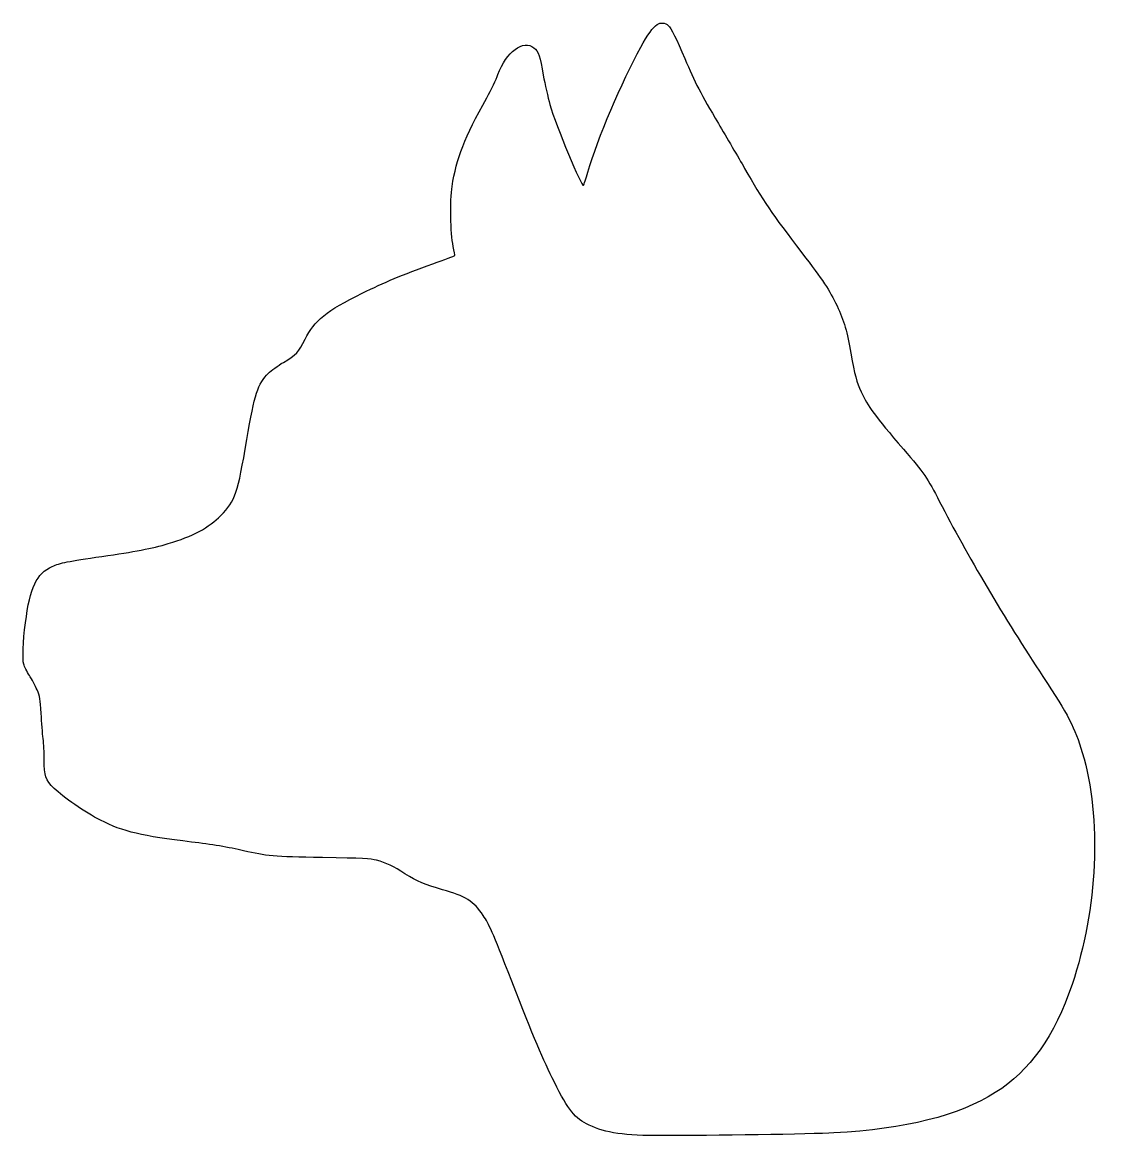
# Model space of a CAD drawing. Header units: centimetres. Extents: x -17.7 to 17.9, y -18.3 to 18.3.
import ezdxf

# ---------------------------------------------------------------- set-up
doc = ezdxf.new("R2010")
doc.units = ezdxf.units.CM
doc.header["$MEASUREMENT"] = 0
doc.layers.add('Layer 1', color=7, linetype='Continuous')

msp = doc.modelspace()

# ---------------------------------------------------------------- linework, layer by layer
at = {"layer": 'Layer 1'}
msp.add_open_spline([(3.2385, 18.26331), (3.09739, 18.16806), (2.92453, 17.93523), (2.69522, 17.51542), (2.69522, 17.51542), (2.07433, 16.38653), (1.27353, 14.5027), (0.9525, 13.40556), (0.9525, 13.40556), (0.889, 13.19389), (0.8255, 12.99634), (0.81139, 12.97164), (0.81139, 12.97164), (0.762, 12.87286), (-0.09525, 14.92956), (-0.29633, 15.63158), (-0.29633, 15.63158), (-0.35983, 15.86089), (-0.45861, 16.2948), (-0.51152, 16.59466), (-0.51152, 16.59466), (-0.61735, 17.21555), (-0.67027, 17.3743), (-0.81844, 17.49777), (-0.81844, 17.49777), (-1.16063, 17.78705), (-1.73566, 17.36019), (-2.00377, 16.61583), (-2.00377, 16.61583), (-2.06021, 16.46061), (-2.22602, 16.11841), (-2.37419, 15.85383), (-2.37419, 15.85383), (-3.10444, 14.53797), (-3.3655, 13.86416), (-3.51366, 12.93636), (-3.51366, 12.93636), (-3.58774, 12.45658), (-3.56658, 11.4053), (-3.47485, 10.9608), (-3.47485, 10.9608), (-3.43957, 10.80205), (-3.41841, 10.66447), (-3.42546, 10.65741), (-3.42546, 10.65741), (-3.43252, 10.65035), (-3.75707, 10.53041), (-4.14513, 10.3893), (-4.14513, 10.3893), (-5.18582, 10.01183), (-5.72557, 9.78605), (-6.47346, 9.41916), (-6.47346, 9.41916), (-7.64468, 8.84413), (-8.05038, 8.51605), (-8.34671, 7.90574), (-8.34671, 7.90574), (-8.55132, 7.48946), (-8.64657, 7.38716), (-9.06285, 7.14374), (-9.06285, 7.14374), (-9.24277, 7.03791), (-9.46502, 6.87563), (-9.55674, 6.78391), (-9.55674, 6.78391), (-9.90599, 6.43466), (-10.0083, 6.12069), (-10.26582, 4.60022), (-10.26582, 4.60022), (-10.56568, 2.8328), (-10.64682, 2.59291), (-11.11954, 2.10608), (-11.11954, 2.10608), (-11.5076, 1.70744), (-12.06498, 1.40758), (-12.85168, 1.17827), (-12.85168, 1.17827), (-13.39143, 1.01952), (-13.9594, 0.91016), (-15.03537, 0.75846), (-15.03537, 0.75846), (-16.15368, 0.59618), (-16.4112, 0.54679), (-16.67226, 0.42685), (-16.67226, 0.42685), (-17.18732, 0.19049), (-17.39898, -0.25401), (-17.55068, -1.42876), (-17.55068, -1.42876), (-17.63182, -2.05318), (-17.65651, -2.61762), (-17.60712, -2.79048), (-17.60712, -2.79048), (-17.58595, -2.86809), (-17.50129, -3.03742), (-17.42368, -3.1609), (-17.42368, -3.1609), (-17.34254, -3.28437), (-17.22965, -3.49604), (-17.16968, -3.63362), (-17.16968, -3.63362), (-17.07796, -3.85234), (-17.06032, -3.93701), (-17.03562, -4.40973), (-17.03562, -4.40973), (-17.01798, -4.69901), (-16.98976, -5.07295), (-16.96859, -5.23876), (-16.96859, -5.23876), (-16.95095, -5.40457), (-16.93331, -5.71148), (-16.93331, -5.91962), (-16.93331, -5.91962), (-16.93331, -6.48406), (-16.89803, -6.58284), (-16.6017, -6.8827), (-16.6017, -6.8827), (-16.32653, -7.15787), (-15.57864, -7.66939), (-15.0777, -7.92692), (-15.0777, -7.92692), (-14.34745, -8.30086), (-13.69834, -8.45609), (-12.08262, -8.64306), (-12.08262, -8.64306), (-11.45115, -8.71714), (-10.84084, -8.81945), (-10.37165, -8.92881), (-10.37165, -8.92881), (-9.61318, -9.10873), (-9.41562, -9.12637), (-7.77873, -9.15459), (-7.77873, -9.15459), (-6.45581, -9.17576), (-6.19123, -9.18987), (-5.9972, -9.24278), (-5.9972, -9.24278), (-5.66559, -9.3345), (-5.44334, -9.44034), (-5.06234, -9.68728), (-5.06234, -9.68728), (-4.66723, -9.94128), (-4.40617, -10.05417), (-3.82762, -10.21292), (-3.82762, -10.21292), (-3.0762, -10.41753), (-2.79751, -10.59392), (-2.49059, -11.05606), (-2.49059, -11.05606), (-2.27892, -11.37356), (-2.21895, -11.51114), (-1.5522, -13.21859), (-1.5522, -13.21859), (-0.81842, -15.09537), (-0.51856, -15.80798), (-0.14814, -16.54528), (-0.14814, -16.54528), (0.32105, -17.48367), (0.52214, -17.73414), (0.99839, -17.95992), (0.99839, -17.95992), (1.55578, -18.22098), (2.13433, -18.30564), (3.42197, -18.30564), (3.42197, -18.30564), (4.97419, -18.30917), (8.35733, -18.25625), (9.04878, -18.21745), (9.04878, -18.21745), (11.42297, -18.08692), (13.15511, -17.65301), (14.36161, -16.89101), (14.36161, -16.89101), (15.50814, -16.16076), (16.30542, -15.03893), (16.8875, -13.33501), (16.8875, -13.33501), (17.73417, -10.85145), (17.86469, -7.84932), (17.22617, -5.69737), (17.22617, -5.69737), (16.98275, -4.88245), (16.7605, -4.45206), (15.93148, -3.19618), (15.93148, -3.19618), (14.68265, -1.30882), (13.40912, 0.84313), (12.5307, 2.55763), (12.5307, 2.55763), (12.12501, 3.34432), (12.02623, 3.49249), (11.34184, 4.28624), (11.34184, 4.28624), (10.38934, 5.39396), (10.17062, 5.6903), (9.94837, 6.17007), (9.94837, 6.17007), (9.79315, 6.50521), (9.7367, 6.72393), (9.61323, 7.4436), (9.61323, 7.4436), (9.49681, 8.13504), (9.38392, 8.51957), (9.15462, 9.00641), (9.15462, 9.00641), (8.90415, 9.52499), (8.69248, 9.84602), (7.99751, 10.75266), (7.99751, 10.75266), (7.01326, 12.02972), (6.70634, 12.48127), (6.11368, 13.52549), (6.11368, 13.52549), (5.90907, 13.88532), (5.51749, 14.55207), (5.24937, 15.00716), (5.24937, 15.00716), (4.67787, 15.96672), (4.46973, 16.36535), (4.14518, 17.14499), (4.14518, 17.14499), (3.8806, 17.77646), (3.69362, 18.15393), (3.6019, 18.23507), (3.6019, 18.23507), (3.50312, 18.32679), (3.34437, 18.33738), (3.23854, 18.26329), (3.23854, 18.26329), (3.23854, 18.26329), (3.2385, 18.26331), (3.2385, 18.26331)], degree=3, knots=[0, 0, 0, 0, 0.01694915, 0.01694915, 0.01694915, 0.01694915, 0.03389831, 0.03389831, 0.03389831, 0.03389831, 0.05084746, 0.05084746, 0.05084746, 0.05084746, 0.06779661, 0.06779661, 0.06779661, 0.06779661, 0.08474576, 0.08474576, 0.08474576, 0.08474576, 0.10169492, 0.10169492, 0.10169492, 0.10169492, 0.11864407, 0.11864407, 0.11864407, 0.11864407, 0.13559322, 0.13559322, 0.13559322, 0.13559322, 0.15254237, 0.15254237, 0.15254237, 0.15254237, 0.16949153, 0.16949153, 0.16949153, 0.16949153, 0.18644068, 0.18644068, 0.18644068, 0.18644068, 0.20338983, 0.20338983, 0.20338983, 0.20338983, 0.22033898, 0.22033898, 0.22033898, 0.22033898, 0.23728814, 0.23728814, 0.23728814, 0.23728814, 0.25423729, 0.25423729, 0.25423729, 0.25423729, 0.27118644, 0.27118644, 0.27118644, 0.27118644, 0.28813559, 0.28813559, 0.28813559, 0.28813559, 0.30508475, 0.30508475, 0.30508475, 0.30508475, 0.3220339, 0.3220339, 0.3220339, 0.3220339, 0.33898305, 0.33898305, 0.33898305, 0.33898305, 0.3559322, 0.3559322, 0.3559322, 0.3559322, 0.37288136, 0.37288136, 0.37288136, 0.37288136, 0.38983051, 0.38983051, 0.38983051, 0.38983051, 0.40677966, 0.40677966, 0.40677966, 0.40677966, 0.42372881, 0.42372881, 0.42372881, 0.42372881, 0.44067797, 0.44067797, 0.44067797, 0.44067797, 0.45762712, 0.45762712, 0.45762712, 0.45762712, 0.47457627, 0.47457627, 0.47457627, 0.47457627, 0.49152542, 0.49152542, 0.49152542, 0.49152542, 0.50847458, 0.50847458, 0.50847458, 0.50847458, 0.52542373, 0.52542373, 0.52542373, 0.52542373, 0.54237288, 0.54237288, 0.54237288, 0.54237288, 0.55932203, 0.55932203, 0.55932203, 0.55932203, 0.57627119, 0.57627119, 0.57627119, 0.57627119, 0.59322034, 0.59322034, 0.59322034, 0.59322034, 0.61016949, 0.61016949, 0.61016949, 0.61016949, 0.62711864, 0.62711864, 0.62711864, 0.62711864, 0.6440678, 0.6440678, 0.6440678, 0.6440678, 0.66101695, 0.66101695, 0.66101695, 0.66101695, 0.6779661, 0.6779661, 0.6779661, 0.6779661, 0.69491525, 0.69491525, 0.69491525, 0.69491525, 0.71186441, 0.71186441, 0.71186441, 0.71186441, 0.72881356, 0.72881356, 0.72881356, 0.72881356, 0.74576271, 0.74576271, 0.74576271, 0.74576271, 0.76271186, 0.76271186, 0.76271186, 0.76271186, 0.77966102, 0.77966102, 0.77966102, 0.77966102, 0.79661017, 0.79661017, 0.79661017, 0.79661017, 0.81355932, 0.81355932, 0.81355932, 0.81355932, 0.83050847, 0.83050847, 0.83050847, 0.83050847, 0.84745763, 0.84745763, 0.84745763, 0.84745763, 0.86440678, 0.86440678, 0.86440678, 0.86440678, 0.88135593, 0.88135593, 0.88135593, 0.88135593, 0.89830508, 0.89830508, 0.89830508, 0.89830508, 0.91525424, 0.91525424, 0.91525424, 0.91525424, 0.93220339, 0.93220339, 0.93220339, 0.93220339, 0.94915254, 0.94915254, 0.94915254, 0.94915254, 0.96610169, 0.96610169, 0.96610169, 0.96610169, 1, 1, 1, 1], dxfattribs=at)

doc.saveas('drawing.dxf')
